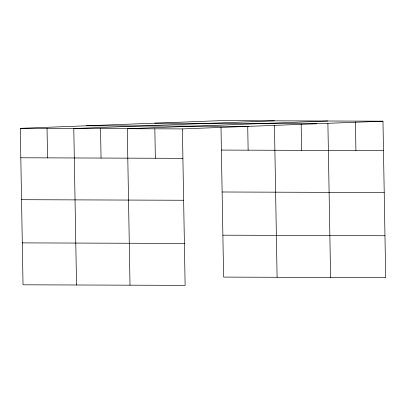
<?xml version="1.0" encoding="UTF-8"?>
<svg xmlns="http://www.w3.org/2000/svg" width="406" height="406" viewBox="0 0 406 406"><rect width="100%" height="100%" fill="white"/><g stroke="black" fill="none" stroke-linecap="round" stroke-linejoin="round"><path stroke-width="0.61" d="M20.3 128.337L182.39 128.905L185.121 285.367L23.03 284.804L20.3 128.337L220.879 120.633L382.97 121.196L385.7 277.663L223.61 277.095L221.001 127.525M274.37 120.821L73.79 128.524L76.521 284.987M327.86 121.008L127.281 128.712L130.011 285.174M182.39 128.905L382.97 121.196M154.686 123.175L316.776 123.739M86.493 125.794L248.584 126.362M221.392 150.073L383.482 150.636M20.813 157.777L182.903 158.345M222.123 191.992L384.213 192.556M21.543 199.696L183.634 200.26M222.879 235.181L384.969 235.744M22.3 242.884L184.39 243.448M355.423 121.729L355.925 150.545M327.901 123.51L330.591 277.471M301.166 124.043L301.628 150.352M274.446 125.205L277.1 277.283M247.721 126.362L248.137 150.164M154.833 128.809L155.351 158.249M100.536 128.616L101.048 158.056M47.045 128.433L47.558 157.873"/></g></svg>
